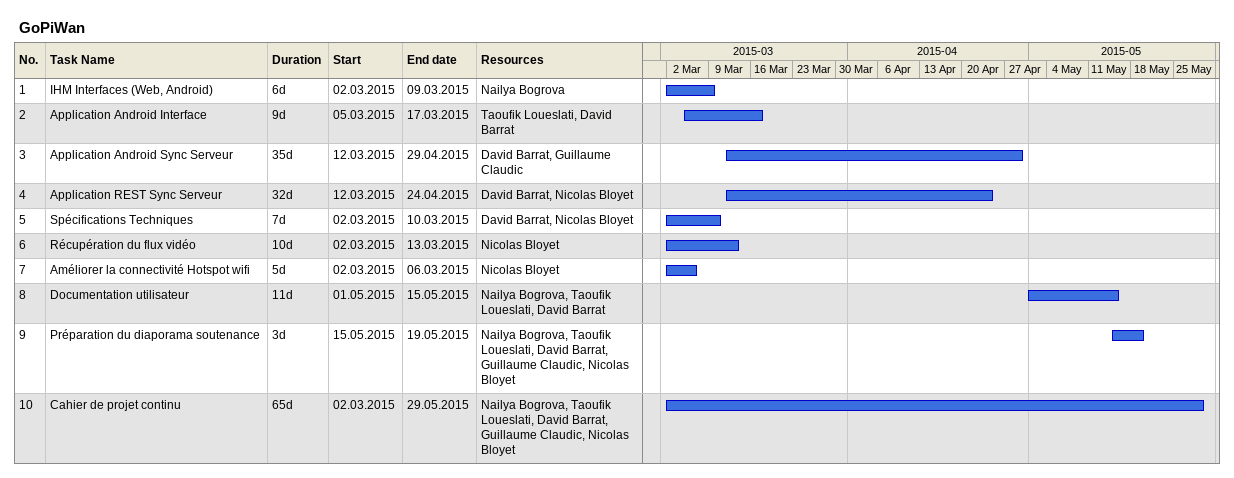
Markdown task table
GoPiWan

| ID | Task | Duration | Start | Finish | Resources |
|---|---|---|---|---|---|
| 1 | IHM Interfaces (Web, Android) | 6d | 2015-03-02 | 2015-03-09 | Nailya Bogrova |
| 2 | Application Android Interface | 9d | 2015-03-05 | 2015-03-17 | Taoufik Loueslati, David Barrat |
| 3 | Application Android Sync Serveur | 35d | 2015-03-12 | 2015-04-29 | David Barrat, Guillaume Claudic |
| 4 | Application REST Sync Serveur | 32d | 2015-03-12 | 2015-04-24 | David Barrat, Nicolas Bloyet |
| 5 | Spécifications Techniques | 7d | 2015-03-02 | 2015-03-10 | David Barrat, Nicolas Bloyet |
| 6 | Récupération du flux vidéo | 10d | 2015-03-02 | 2015-03-13 | Nicolas Bloyet |
| 7 | Améliorer la connectivité Hotspot wifi | 5d | 2015-03-02 | 2015-03-06 | Nicolas Bloyet |
| 8 | Documentation utilisateur | 11d | 2015-05-01 | 2015-05-15 | Nailya Bogrova, Taoufik Loueslati, David Barrat |
| 9 | Préparation du diaporama soutenance | 3d | 2015-05-15 | 2015-05-19 | Nailya Bogrova, Taoufik Loueslati, David Barrat, Guillaume Claudic, Nicolas Bloyet |
| 10 | Cahier de projet continu | 65d | 2015-03-02 | 2015-05-29 | Nailya Bogrova, Taoufik Loueslati, David Barrat, Guillaume Claudic, Nicolas Bloyet |
